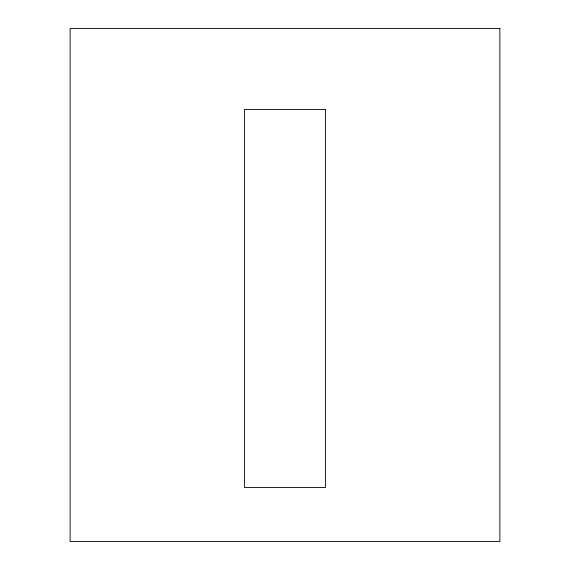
<?xml version="1.0" encoding="UTF-8"?>
<svg xmlns="http://www.w3.org/2000/svg" width="570" height="570" viewBox="0 0 570 570"><rect width="100%" height="100%" fill="white"/><g stroke="black" fill="none" stroke-linecap="round" stroke-linejoin="round"><path stroke-width="0.85" d="M499.883 28.5L70.117 28.5L70.117 541.5L499.883 541.5L499.883 28.5M325.498 109.497L244.502 109.497L244.502 487.5L325.498 487.5L325.498 109.497"/></g></svg>
